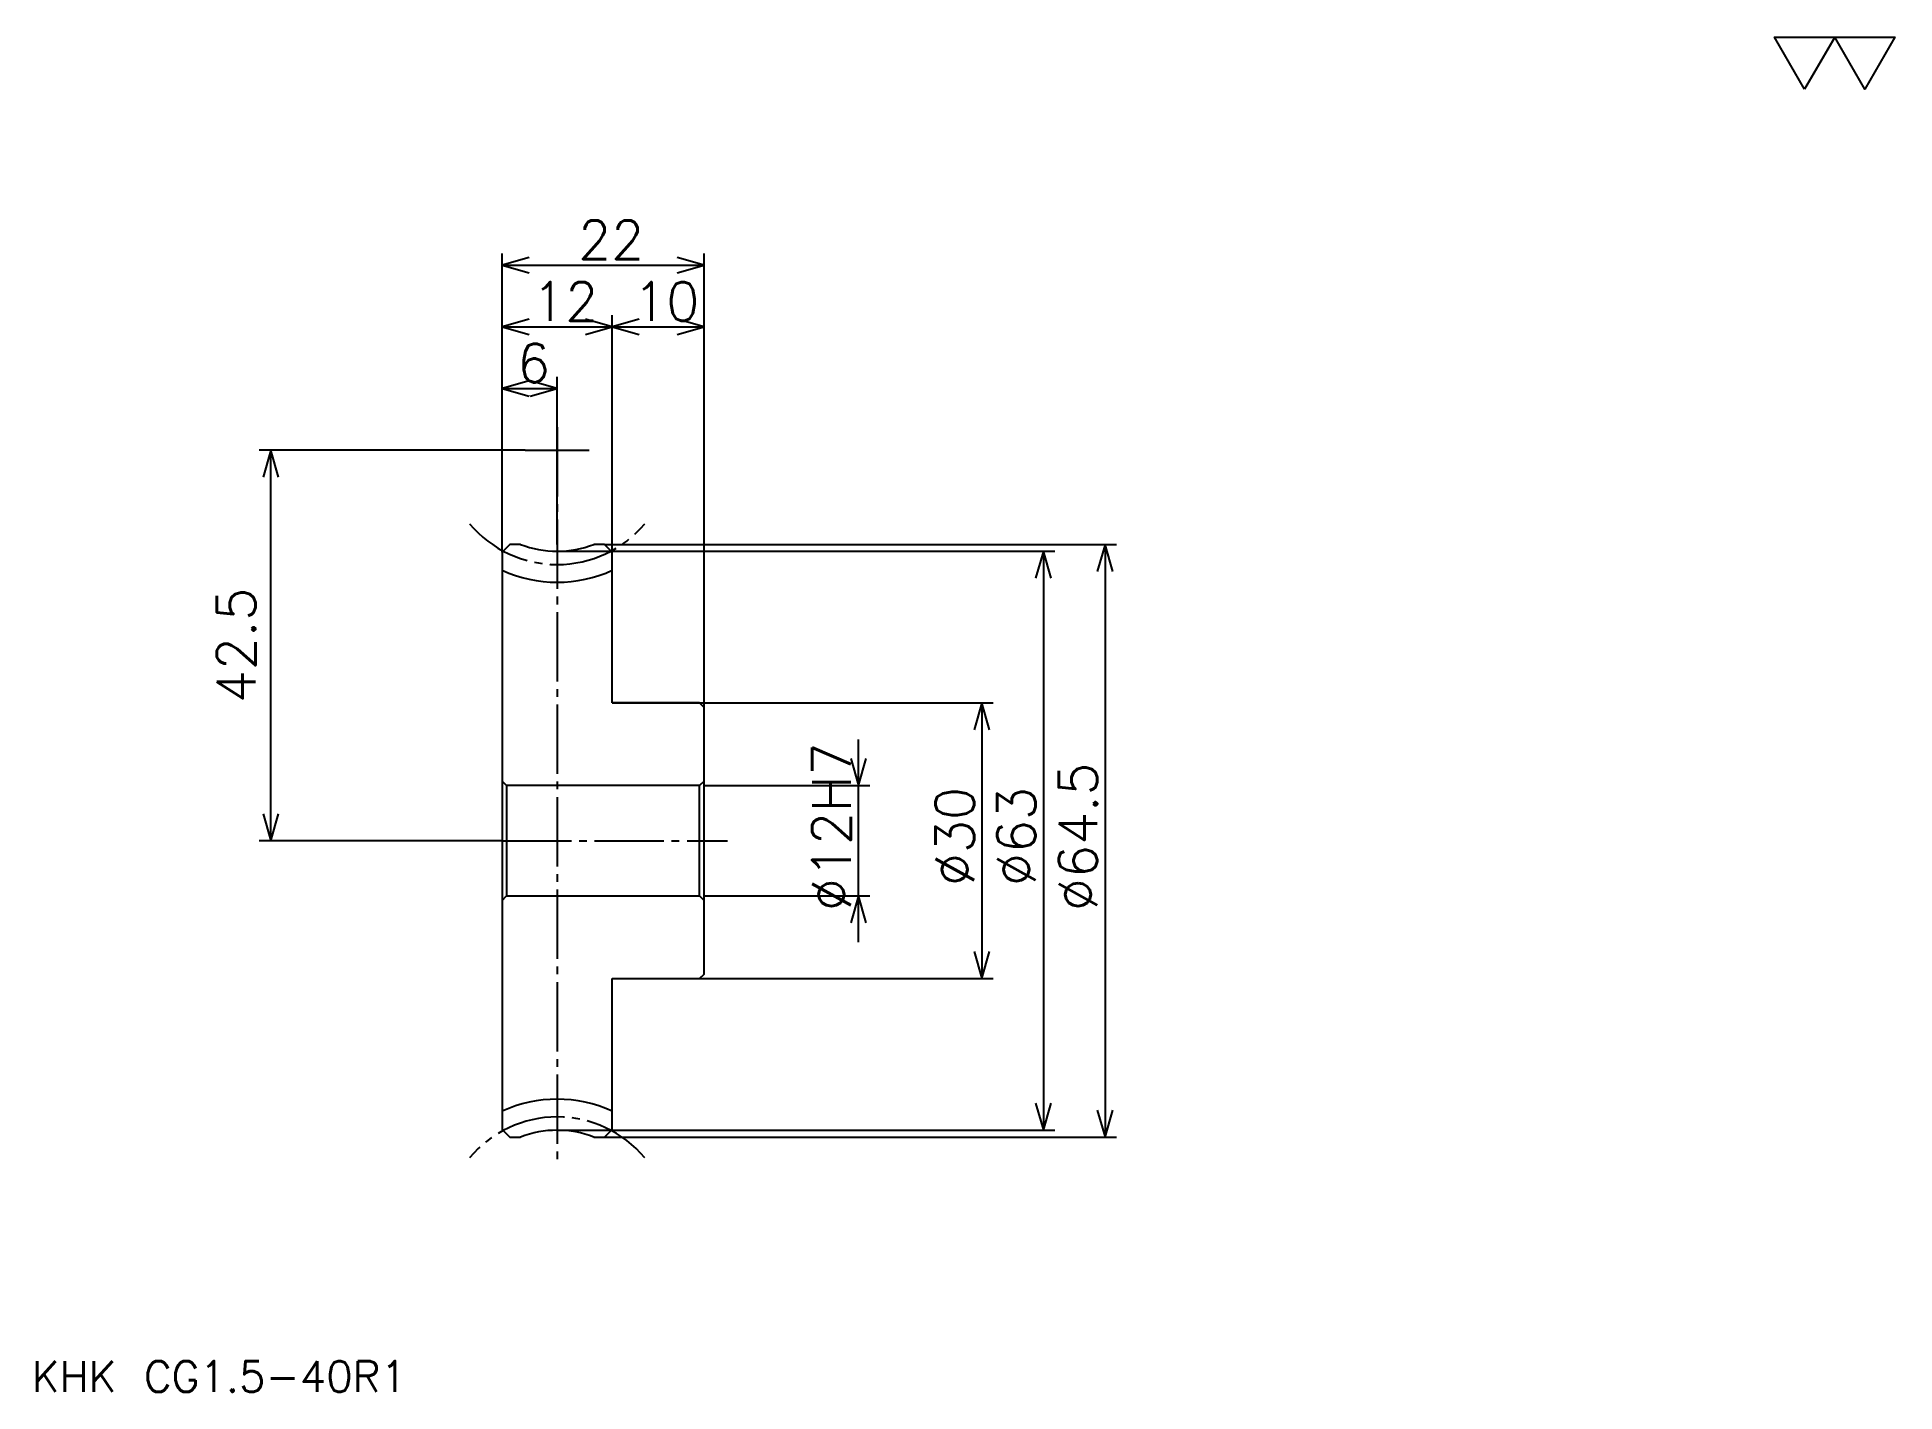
# Model space of a CAD drawing. Extents: x 9 to 211, y 9 to 157.
import ezdxf

# ---------------------------------------------------------------- set-up
doc = ezdxf.new("R2010")
doc.units = 0
doc.linetypes.add('DASHDOT', pattern=[10.064517, 7.548387, -0.83871, 0.83871, -0.83871])
doc.layers.get('0').update_dxf_attribs({"linetype": 'CONTINUOUS'})
doc.layers.add('DASHDOT', color=6, linetype='DASHDOT')
doc.styles.add('KANJI', font='TXT', dxfattribs={"bigfont": 'BIGFONT'})

msp = doc.modelspace()

# ---------------------------------------------------------------- linework, layer by layer
at = {"color": 5}
for p, q in [((59.548386, 101.443542), (59.548386, 133.080643)), ((59.548386, 131.822571), (81.548386, 131.822571)), ((81.548386, 101.443542), (81.548386, 133.080643)), ((71.548386, 101.443542), (71.548386, 126.370956)), ((59.548386, 125.1129), (71.548386, 125.1129)), ((71.548386, 125.1129), (81.548386, 125.1129)), ((65.548386, 101.443542), (65.548386, 119.661285)), ((59.548386, 118.403221), (65.548386, 118.403221)), ((62.064514, 111.693542), (33.129028, 111.693542)), ((34.387093, 69.193542), (34.387093, 111.693542)), ((59.548386, 100.604836), (59.548386, 101.443542)), ((70.709679, 101.443542), (81.548386, 101.443542)), ((71.548386, 100.604836), (71.548386, 101.443542)), ((81.548386, 101.443542), (126.41935, 101.443542)), ((81.548386, 83.693542), (81.548386, 101.443542)), ((125.161285, 101.443542), (125.161285, 36.943542)), ((65.548386, 100.693542), (81.548386, 100.693542)), ((81.548386, 100.693542), (119.709671, 100.693542)), ((118.451614, 100.693542), (118.451614, 37.693542)), ((71.548386, 84.193542), (81.548386, 84.193542)), ((81.548386, 84.193542), (113, 84.193542)), ((111.741936, 84.193542), (111.741936, 54.193542)), ((98.322578, 58.161285), (98.322578, 80.2258)), ((81.548386, 75.193542), (99.580643, 75.193542)), ((59.548386, 69.193542), (33.129028, 69.193542)), ((81.548386, 63.193542), (99.580643, 63.193542)), ((71.548386, 54.193542), (81.548386, 54.193542)), ((81.548386, 54.193542), (113, 54.193542)), ((65.548386, 37.693542), (81.548386, 37.693542)), ((70.709679, 36.943542), (81.548386, 36.943542)), ((81.548386, 37.693542), (119.709671, 37.693542)), ((81.548386, 36.943542), (126.41935, 36.943542))]:
    msp.add_line(p, q, dxfattribs=at)
at = {"color": 4}
for p, q in [((81.548386, 75.693542), (81.048386, 75.193542)), ((59.548386, 62.693542), (60.048386, 63.193542)), ((81.548386, 62.693542), (81.048386, 63.193542))]:
    msp.add_line(p, q, dxfattribs=at)
at = {"color": 7}
msp.add_lwpolyline([(201.290329, 150.967743), (198.019363, 156.637421), (211.103226, 156.637421), (207.83226, 150.967743), (204.561295, 156.637421), (201.290329, 150.967743)], dxfattribs=at)
at = {"color": 5}
for points in [[(62.483871, 132.661285), (59.548386, 131.822571), (62.483871, 130.983856)], [(78.6129, 130.983856), (81.548386, 131.822571), (78.6129, 132.661285)], [(62.483871, 125.951607), (59.548386, 125.1129), (62.483871, 124.274185)], [(68.6129, 124.274185), (71.548386, 125.1129), (68.6129, 125.951607)], [(74.483871, 125.951607), (71.548386, 125.1129), (74.483871, 124.274185)], [(78.6129, 124.274185), (81.548386, 125.1129), (78.6129, 125.951607)], [(62.483871, 119.241928), (59.548386, 118.403221), (62.483871, 117.564514)], [(62.6129, 117.564514), (65.548386, 118.403221), (62.6129, 119.241928)], [(35.225803, 108.758057), (34.387093, 111.693542), (33.548386, 108.758057)], [(125.999992, 98.508057), (125.161285, 101.443542), (124.322578, 98.508057)], [(119.290321, 97.758057), (118.451614, 100.693542), (117.6129, 97.758057)], [(112.580643, 81.258057), (111.741936, 84.193542), (110.903229, 81.258057)], [(97.483871, 78.129028), (98.322578, 75.193542), (99.161285, 78.129028)], [(33.548386, 72.129028), (34.387093, 69.193542), (35.225803, 72.129028)], [(99.161285, 60.258057), (98.322578, 63.193542), (97.483871, 60.258057)], [(110.903229, 57.129028), (111.741936, 54.193542), (112.580643, 57.129028)], [(117.6129, 40.629028), (118.451614, 37.693542), (119.290321, 40.629028)], [(124.322578, 39.879028), (125.161285, 36.943542), (125.999992, 39.879028)]]:
    msp.add_lwpolyline(points, dxfattribs=at)
at = {"color": 4}
for points in [[(61.556206, 101.443542), (60.387096, 101.443542), (59.548386, 100.604836), (59.548386, 62.693542)], [(71.548386, 84.193542), (71.548386, 100.604836), (70.709679, 101.443542), (69.540565, 101.443542)], [(71.548386, 54.193542), (81.048386, 54.193542), (81.548386, 54.693542), (81.548386, 83.693542), (81.048386, 84.193542), (71.548386, 84.193542)], [(59.548386, 75.693542), (60.048386, 75.193542), (60.048386, 63.193542), (81.048386, 63.193542), (81.048386, 75.193542), (60.048386, 75.193542)], [(59.548386, 62.693542), (59.548386, 37.782249), (60.387096, 36.943542), (61.556206, 36.943542)], [(69.540565, 36.943542), (70.709679, 36.943542), (71.548386, 37.782249), (71.548386, 54.193542)]]:
    msp.add_lwpolyline(points, dxfattribs=at)
for centre, radius, start, end in [((65.548386, 111.693542), 11, 248.72003407, 291.27996593), ((65.548386, 111.693542), 14.375, 245.33000141, 294.66999859), ((65.548386, 26.693542), 14.375, 65.33000141, 114.66999859), ((65.548386, 26.693542), 11, 68.72003407, 111.27996593)]:
    msp.add_arc(centre, radius, start, end, dxfattribs=at)
at = {"layer": 'DASHDOT', "color": 7}
for p, q in [((65.548386, 114.209671), (65.548386, 34.427414)), ((62.064514, 111.693542), (69.032257, 111.693542)), ((59.548386, 69.193542), (84.064514, 69.193542))]:
    msp.add_line(p, q, dxfattribs=at)
for centre, start, end in [((65.548386, 111.693542), 220.00000249, 319.99999751), ((65.548386, 26.693542), 40.00000249, 139.99999751)]:
    msp.add_arc(centre, 12.445, start, end, dxfattribs=at)

# ---------------------------------------------------------------- texts
at = {"color": 7, "style": 'KANJI'}
for s, height, p in [('22', 4.193548, (67.822578, 132.493546)), ('12', 4.193548, (62.822578, 125.783859)), ('10', 4.193548, (73.822578, 125.783859)), ('6', 4.193548, (61.185482, 119.074188)), ('KHK CG1.5-40R1', 3.354839, (8.387096, 9.225806))]:
    msp.add_text(s, height=height, dxfattribs=at).set_placement(p)
for s, p in [('42.5', (32.709675, 84.153221)), ('%%c12H7', (97.483871, 61.540318)), ('%%c64.5', (124.322578, 61.540318)), ('%%c30', (110.903229, 64.266121)), ('%%c63', (117.6129, 64.266129))]:
    msp.add_text(s, height=4.193548, rotation=90, dxfattribs=at).set_placement(p)

doc.saveas('drawing.dxf')
